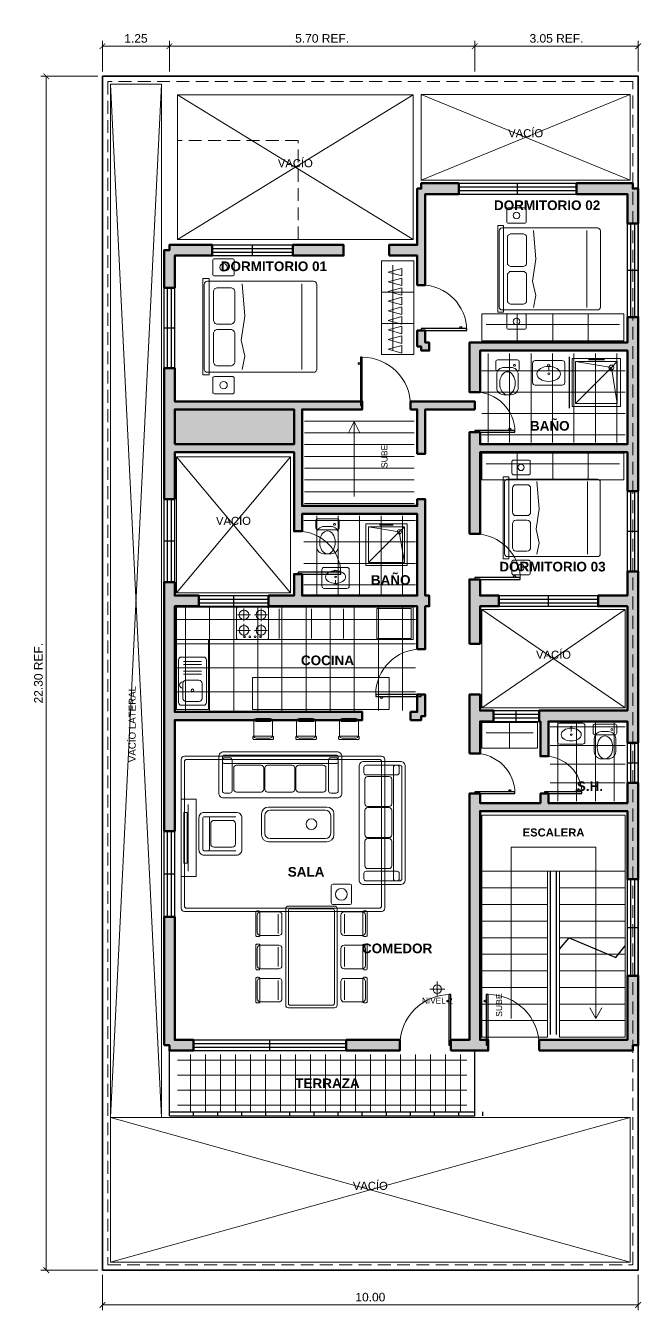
# Model space of a CAD drawing. Header units: metres. Extents: x -1.4 to 26.1, y -0.8 to 23.2.
# Drawn here: x 14.57 to 26.06, y -0.75 to 23.24 of the extents above; entities that cross this region are included whole.
import ezdxf
from ezdxf.enums import TextEntityAlignment as Align

# ---------------------------------------------------------------- set-up
doc = ezdxf.new("R2010")
doc.units = ezdxf.units.M
doc.linetypes.add('ARQ_OCULTO', pattern=[0.36, 0.24, -0.12])
for name, color, linetype, lineweight in [('A_COTA', 7, 'Continuous', 13), ('A_ESCALERA', 7, 'Continuous', 18), ('A_LIMITE', 7, 'Continuous', 35), ('A_MUEBLE', 7, 'Continuous', 18), ('A_MURO_CORTE', 7, 'Continuous', 50), ('A_MURO_RELLENO', 7, 'Continuous', 9), ('A_PUERTA', 7, 'Continuous', 25), ('A_SANITARIO', 7, 'Continuous', 18), ('A_TEXTO', 7, 'Continuous', 13), ('A_VENTANA', 7, 'Continuous', 25)]:
    doc.layers.add(name, color=color, linetype=linetype, lineweight=lineweight)
for name, color, linetype, lineweight, true_color in [('A_MUEBLE_DETALLE', 8, 'Continuous', 9, 0x555555), ('A_PISO_TRAMA', 9, 'Continuous', 9, 0xb4b4b4), ('A_PROYECCION', 8, 'ARQ_OCULTO', 13, 0x737373), ('A_VACIO', 9, 'Continuous', 9, 0x9b9b9b)]:
    doc.layers.add(name, color=color, linetype=linetype, lineweight=lineweight, true_color=true_color)
doc.styles.add('ARQ', font='arial.ttf')
doc.styles.add('ARQ_BOLD', font='arialbd.ttf')
doc.styles.add('OpenSansCondensed-Light', font='OpenSansCondensed-Light.ttf')
doc.dimstyles.new('EZDXF', dxfattribs={"dimtxt": 0.25, "dimasz": 0.175, "dimexe": 0.375, "dimexo": 0.125, "dimgap": 0.1, "dimtad": 1, "dimlfac": 100, "dimzin": 12, "dimdsep": 46, "dimtxsty": 'OpenSansCondensed-Light', "dimblk": 'ARCHTICK', "dimcen": 2.5, "dimazin": 3, "dimtfac": 0.5, "dimtmove": 2, "dimatfit": 3})
pattern_1 = [(0, (0, 0), (0, 0.4), []), (90, (0, 0), (0.4, 0), [])]

# ---------------------------------------------------------------- blocks, each defined once
blk = doc.blocks.new('M_SOFA_3_PLAZAS')
at = {"layer": 'A_MUEBLE'}
for points in [[(-1.06, -0.43), (1.06, -0.43, 0.414214), (1.15, -0.34), (1.15, 0.34, 0.414214), (1.06, 0.43), (-1.06, 0.43, 0.414214), (-1.15, 0.34), (-1.15, -0.34, 0.414214)], [(-1.04, -0.34), (-0.94, -0.34, 0.414214), (-0.9, -0.3), (-0.9, 0.28, 0.414214), (-0.94, 0.32), (-1.04, 0.32, 0.414214), (-1.08, 0.28), (-1.08, -0.3, 0.414214)], [(0.94, -0.34), (1.04, -0.34, 0.414214), (1.08, -0.3), (1.08, 0.28, 0.414214), (1.04, 0.32), (0.94, 0.32, 0.414214), (0.9, 0.28), (0.9, -0.3, 0.414214)]]:
    blk.add_lwpolyline(points, format="xyb", close=True, dxfattribs=at)
at = {"layer": 'A_MUEBLE_DETALLE'}
for points in [[(-1.04, 0.21), (1.04, 0.21, 0.414214), (1.08, 0.25), (1.08, 0.33, 0.414214), (1.04, 0.37), (-1.04, 0.37, 0.414214), (-1.08, 0.33), (-1.08, 0.25, 0.414214)], [(-0.82, -0.32), (-0.36, -0.32, 0.414214), (-0.31, -0.27), (-0.31, 0.13, 0.414214), (-0.36, 0.18), (-0.82, 0.18, 0.414214), (-0.87, 0.13), (-0.87, -0.27, 0.414214)], [(-0.24, -0.32), (0.22, -0.32, 0.414214), (0.27, -0.27), (0.27, 0.13, 0.414214), (0.22, 0.18), (-0.24, 0.18, 0.414214), (-0.29, 0.13), (-0.29, -0.27, 0.414214)], [(0.34, -0.32), (0.8, -0.32, 0.414214), (0.85, -0.27), (0.85, 0.13, 0.414214), (0.8, 0.18), (0.34, 0.18, 0.414214), (0.29, 0.13), (0.29, -0.27, 0.414214)]]:
    blk.add_lwpolyline(points, format="xyb", close=True, dxfattribs=at)
blk = doc.blocks.new('M_BUTACA')
at = {"layer": 'A_MUEBLE'}
for p, q in [((-0.32, -0.29), (-0.32, 0.22)), ((0.32, -0.29), (0.32, 0.22))]:
    blk.add_line(p, q, dxfattribs=at)
blk.add_lwpolyline([(-0.3, -0.4), (0.3, -0.4, 0.414214), (0.4, -0.3), (0.4, 0.3, 0.414214), (0.3, 0.4), (-0.3, 0.4, 0.414214), (-0.4, 0.3), (-0.4, -0.3, 0.414214)], format="xyb", close=True, dxfattribs=at)
at = {"layer": 'A_MUEBLE_DETALLE'}
for points in [[(-0.28, 0.2), (0.28, 0.2, 0.414214), (0.32, 0.24), (0.32, 0.29, 0.414214), (0.28, 0.33), (-0.28, 0.33, 0.414214), (-0.32, 0.29), (-0.32, 0.24, 0.414214)], [(-0.19, -0.28), (0.19, -0.28, 0.414214), (0.25, -0.22), (0.25, 0.12, 0.414214), (0.19, 0.18), (-0.19, 0.18, 0.414214), (-0.25, 0.12), (-0.25, -0.22, 0.414214)]]:
    blk.add_lwpolyline(points, format="xyb", close=True, dxfattribs=at)
blk = doc.blocks.new('M_SILLA')
at = {"layer": 'A_MUEBLE'}
blk.add_lwpolyline([(-0.16, -0.23), (0.16, -0.23, 0.414214), (0.22, -0.17), (0.22, 0.17, 0.414214), (0.16, 0.23), (-0.16, 0.23, 0.414214), (-0.22, 0.17), (-0.22, -0.17, 0.414214)], format="xyb", close=True, dxfattribs=at)
at = {"layer": 'A_MUEBLE_DETALLE'}
blk.add_line((-0.18, -0.16), (0.18, -0.16), dxfattribs=at)
blk.add_lwpolyline([(-0.215, 0.18), (0.215, 0.18, 0.414214), (0.24, 0.205), (0.24, 0.235, 0.414214), (0.215, 0.26), (-0.215, 0.26, 0.414214), (-0.24, 0.235), (-0.24, 0.205, 0.414214)], format="xyb", close=True, dxfattribs=at)
blk = doc.blocks.new('M_COMEDOR_6')
at = {"layer": 'A_MUEBLE'}
blk.add_lwpolyline([(-0.43, -0.95), (0.43, -0.95, 0.414214), (0.48, -0.9), (0.48, 0.9, 0.414214), (0.43, 0.95), (-0.43, 0.95, 0.414214), (-0.48, 0.9), (-0.48, -0.9, 0.414214)], format="xyb", close=True, dxfattribs=at)
at = {"layer": 'A_MUEBLE_DETALLE'}
blk.add_lwpolyline([(-0.4, -0.9), (0.4, -0.9, 0.414214), (0.43, -0.87), (0.43, 0.87, 0.414214), (0.4, 0.9), (-0.4, 0.9, 0.414214), (-0.43, 0.87), (-0.43, -0.87, 0.414214)], format="xyb", close=True, dxfattribs=at)
at = {"layer": 'A_MUEBLE'}
for p, rotation in [((-0.78, 0.62), 90), ((0.78, 0.62), 270), ((-0.78, 0), 90), ((0.78, 0), 270), ((-0.78, -0.62), 90), ((0.78, -0.62), 270)]:
    blk.add_blockref('M_SILLA', p, dxfattribs=dict(at, rotation=rotation))
blk = doc.blocks.new('M_COCINA_4_HORNILLAS')
at = {"layer": 'A_MUEBLE'}
blk.add_lwpolyline([(-0.27, -0.3), (0.27, -0.3, 0.414214), (0.3, -0.27), (0.3, 0.27, 0.414214), (0.27, 0.3), (-0.27, 0.3, 0.414214), (-0.3, 0.27), (-0.3, -0.27, 0.414214)], format="xyb", close=True, dxfattribs=at)
at = {"layer": 'A_MUEBLE_DETALLE'}
for p, q in [((-0.16, 0.04), (-0.16, 0.28)), ((0.16, 0.04), (0.16, 0.28)), ((-0.28, 0.16), (-0.04, 0.16)), ((0.04, 0.16), (0.28, 0.16)), ((-0.28, -0.13), (-0.04, -0.13)), ((-0.16, -0.25), (-0.16, -0.01)), ((0.04, -0.13), (0.28, -0.13)), ((0.16, -0.25), (0.16, -0.01))]:
    blk.add_line(p, q, dxfattribs=at)
for centre, radius in [((-0.16, 0.16), 0.09), ((0.16, 0.16), 0.09), ((-0.16, -0.13), 0.09), ((-0.15, -0.25), 0.016), ((-0.05, -0.25), 0.016), ((0.05, -0.25), 0.016), ((0.16, -0.13), 0.09), ((0.15, -0.25), 0.016)]:
    blk.add_circle(centre, radius, dxfattribs=at)
blk = doc.blocks.new('M_FREGADERO')
at = {"layer": 'A_MUEBLE'}
blk.add_lwpolyline([(-0.4, -0.26), (0.4, -0.26, 0.414214), (0.45, -0.21), (0.45, 0.21, 0.414214), (0.4, 0.26), (-0.4, 0.26, 0.414214), (-0.45, 0.21), (-0.45, -0.21, 0.414214)], format="xyb", close=True, dxfattribs=at)
at = {"layer": 'A_MUEBLE_DETALLE'}
for p, q in [((0.13, -0.17), (0.13, 0.17)), ((0.19, -0.17), (0.19, 0.17)), ((0.25, -0.17), (0.25, 0.17)), ((0.31, -0.17), (0.31, 0.17)), ((0.37, -0.17), (0.37, 0.17))]:
    blk.add_line(p, q, dxfattribs=at)
blk.add_lwpolyline([(-0.32, -0.18), (-0.04, -0.18, 0.414214), (0.02, -0.12), (0.02, 0.12, 0.414214), (-0.04, 0.18), (-0.32, 0.18, 0.414214), (-0.38, 0.12), (-0.38, -0.12, 0.414214)], format="xyb", close=True, dxfattribs=at)
blk.add_circle((-0.17, 0), 0.025, dxfattribs=at)
at = {"layer": 'A_SANITARIO'}
blk.add_arc((-0.07, 0.18), 0.06, 0, 180, dxfattribs=at)
blk = doc.blocks.new('M_CAMA_DOBLE_170x210')
at = {"layer": 'A_MUEBLE'}
blk.add_lwpolyline([(-0.9, 0.96), (0.9, 0.96), (0.9, 1.08), (-0.9, 1.08)], close=True, dxfattribs=at)
for points in [[(-0.79, -1.05), (0.79, -1.05, 0.414214), (0.85, -0.99), (0.85, 0.99, 0.414214), (0.79, 1.05), (-0.79, 1.05, 0.414214), (-0.85, 0.99), (-0.85, -0.99, 0.414214)], [(-1.22, 0.49), (-0.96, 0.49, 0.414214), (-0.93, 0.52), (-0.93, 0.86, 0.414214), (-0.96, 0.89), (-1.22, 0.89, 0.414214), (-1.25, 0.86), (-1.25, 0.52, 0.414214)], [(0.98, 0.49), (1.24, 0.49, 0.414214), (1.27, 0.52), (1.27, 0.86, 0.414214), (1.24, 0.89), (0.98, 0.89, 0.414214), (0.95, 0.86), (0.95, 0.52, 0.414214)]]:
    blk.add_lwpolyline(points, format="xyb", close=True, dxfattribs=at)
at = {"layer": 'A_MUEBLE_DETALLE'}
blk.add_line((-0.8, -0.77), (0.8, -0.77), dxfattribs=at)
for points in [[(-0.65, 0.48), (-0.13, 0.48, 0.414214), (-0.05, 0.56), (-0.05, 0.8, 0.414214), (-0.13, 0.88), (-0.65, 0.88, 0.414214), (-0.73, 0.8), (-0.73, 0.56, 0.414214)], [(0.13, 0.48), (0.65, 0.48, 0.414214), (0.73, 0.56), (0.73, 0.8, 0.414214), (0.65, 0.88), (0.13, 0.88, 0.414214), (0.05, 0.8), (0.05, 0.56, 0.414214)]]:
    blk.add_lwpolyline(points, format="xyb", close=True, dxfattribs=at)
blk.add_lwpolyline([(-0.8, 0.34), (-0.55, 0.29), (-0.25, 0.36), (0.2, 0.29), (0.8, 0.34)], dxfattribs=at)
for centre in [(-1.09, 0.69), (1.11, 0.69)]:
    blk.add_circle(centre, 0.07, dxfattribs=at)
blk = doc.blocks.new('M_DUCHA_90')
at = {"layer": 'A_MUEBLE_DETALLE'}
for p in [(-0.39, 0.39), (-0.39, -0.39), (0.39, 0.39), (0.39, -0.39)]:
    blk.add_line(p, (0.28, 0.28), dxfattribs=at)
blk.add_lwpolyline([(-0.39, -0.39), (0.39, -0.39), (0.39, 0.39), (-0.39, 0.39)], close=True, dxfattribs=at)
blk.add_circle((0.28, 0.28), 0.045, dxfattribs=at)
at = {"layer": 'A_SANITARIO'}
blk.add_lwpolyline([(-0.45, -0.45), (0.45, -0.45), (0.45, 0.45), (-0.45, 0.45)], close=True, dxfattribs=at)
at = {"layer": 'A_VENTANA'}
blk.add_line((-0.15, 0.43), (0.15, 0.43), dxfattribs=at)
blk = doc.blocks.new('M_INODORO')
at = {"layer": 'A_MUEBLE_DETALLE'}
blk.add_circle((0.13, 0.3), 0.018, dxfattribs=at)
at = {"layer": 'A_SANITARIO'}
for points in [[(-0.185, 0.2), (0.185, 0.2, 0.414214), (0.22, 0.235), (0.22, 0.365, 0.414214), (0.185, 0.4), (-0.185, 0.4, 0.414214), (-0.22, 0.365), (-0.22, 0.235, 0.414214)], [(-0.067, -0.25), (0.067, -0.25, 0.414214), (0.2, -0.117), (0.2, 0.127, 0.414214), (0.067, 0.26), (-0.067, 0.26, 0.414214), (-0.2, 0.127), (-0.2, -0.117, 0.414214)]]:
    blk.add_lwpolyline(points, format="xyb", close=True, dxfattribs=at)
blk.add_ellipse((0, -0.035), major_axis=(0, 0.215), ratio=0.674419, dxfattribs=at)
blk = doc.blocks.new('M_LAVATORIO')
at = {"layer": 'A_MUEBLE_DETALLE'}
blk.add_circle((0, -0.02), 0.018, dxfattribs=at)
at = {"layer": 'A_SANITARIO'}
blk.add_line((0, 0.13), (0, 0.05), dxfattribs=at)
blk.add_lwpolyline([(-0.25, -0.23), (0.25, -0.23, 0.414214), (0.3, -0.18), (0.3, 0.18, 0.414214), (0.25, 0.23), (-0.25, 0.23, 0.414214), (-0.3, 0.18), (-0.3, -0.18, 0.414214)], format="xyb", close=True, dxfattribs=at)
blk.add_circle((0, 0.14), 0.022, dxfattribs=at)
blk.add_ellipse((0, -0.02), major_axis=(0.22, 0), ratio=0.636364, dxfattribs=at)
blk = doc.blocks.new('_ARCHTICK')
at = {"color": 0, "linetype": 'BYBLOCK', "const_width": 0.15}
blk.add_lwpolyline([(-0.5, -0.5), (0.5, 0.5)], dxfattribs=at)

msp = doc.modelspace()

# ---------------------------------------------------------------- hatches: boundary and pattern name
at = {"layer": 'A_MURO_RELLENO'}
h = msp.add_hatch(color=256, dxfattribs=at)
h.dxf.hatch_style = 1
h.paths.add_polyline_path([(17.15, 4.2), (17.25, 4.2), (17.25, 4.1), (17.7, 4.1), (17.7, 4.3), (17.35, 4.3), (17.35, 6.6), (17.15, 6.6)])
h.paths.add_polyline_path([(17.15, 8.2), (17.35, 8.2), (17.35, 10.275), (20.85, 10.275), (20.85, 10.425), (17.35, 10.425), (17.35, 12.4), (17.8, 12.4), (17.8, 12.6), (17.35, 12.6), (17.35, 12.85), (17.15, 12.85)])
h.paths.add_polyline_path([(17.15, 14.4), (17.35, 14.4), (17.35, 15.275), (19.575, 15.275), (19.575, 13.8), (19.725, 13.8), (19.725, 14.125), (21.875, 14.125), (21.875, 12.6), (19.725, 12.6), (19.725, 13), (19.575, 13), (19.575, 12.6), (19.1, 12.6), (19.1, 12.4), (21.875, 12.4), (21.875, 11.6), (22.025, 11.6), (22.025, 12.4), (22.1, 12.4), (22.1, 12.6), (22.025, 12.6), (22.025, 14.4), (21.875, 14.4), (21.875, 14.275), (19.725, 14.275), (19.725, 16.075), (20.85, 16.075), (20.85, 16.225), (17.35, 16.225), (17.35, 16.85), (17.15, 16.85)])
h.paths.add_polyline_path([(17.15, 18.35), (17.35, 18.35), (17.35, 18.95), (18.05, 18.95), (18.05, 19.15), (17.25, 19.15), (17.25, 19.05), (17.15, 19.05)])
h.paths.add_polyline_path([(17.35, 15.425), (17.35, 16.075), (19.575, 16.075), (19.575, 15.425)], flags=0)
h.paths.add_polyline_path([(19.55, 18.95), (20.5, 18.95), (20.5, 19.15), (19.55, 19.15)])
h.paths.add_polyline_path([(20.55, 4.1), (21.55, 4.1), (21.55, 4.3), (20.55, 4.3)])
h.paths.add_polyline_path([(21.35, 18.95), (21.875, 18.95), (21.875, 18.4), (22.025, 18.4), (22.025, 20.1), (22.65, 20.1), (22.65, 20.3), (21.95, 20.3), (21.95, 20.2), (21.875, 20.2), (21.875, 19.15), (21.35, 19.15)])
h.paths.add_polyline_path([(21.75, 10.275), (21.95, 10.275), (21.95, 10.35), (22.025, 10.35), (22.025, 10.75), (21.875, 10.75), (21.875, 10.425), (21.75, 10.425)])
h.paths.add_polyline_path([(21.75, 16.075), (21.875, 16.075), (21.875, 15.25), (22.025, 15.25), (22.025, 16.075), (22.95, 16.075), (22.95, 16.225), (21.75, 16.225)])
h.paths.add_polyline_path([(21.875, 17.25), (21.95, 17.25), (21.95, 17.175), (22.1, 17.175), (22.1, 17.325), (22.025, 17.325), (22.025, 17.55), (21.875, 17.55)])
h.paths.add_polyline_path([(22.5, 4.1), (23.2, 4.1), (23.2, 4.3), (23.05, 4.3), (23.05, 8.575), (25.8, 8.575), (25.8, 7.3), (26, 7.3), (26, 9.1), (25.8, 9.1), (25.8, 8.725), (24.325, 8.725), (24.325, 8.9), (24.175, 8.9), (24.175, 8.725), (23.05, 8.725), (23.05, 8.9), (22.85, 8.9), (22.85, 4.3), (22.5, 4.3)])
h.paths.add_polyline_path([(22.85, 9.65), (23.05, 9.65), (23.05, 10.25), (23.3, 10.25), (23.3, 10.45), (23.05, 10.45), (23.05, 10.75), (22.85, 10.75)])
h.paths.add_polyline_path([(22.85, 11.7), (23.05, 11.7), (23.05, 12.4), (23.4, 12.4), (23.4, 12.6), (23.05, 12.6), (23.05, 12.9), (22.85, 12.9)])
h.paths.add_polyline_path([(22.85, 13.75), (23.05, 13.75), (23.05, 15.275), (25.8, 15.275), (25.8, 14.55), (26, 14.55), (26, 17.8), (25.8, 17.8), (25.8, 17.325), (22.85, 17.325), (22.85, 16.4), (23.05, 16.4), (23.05, 17.175), (25.8, 17.175), (25.8, 15.425), (23.05, 15.425), (23.05, 15.65), (22.85, 15.65)])
h.paths.add_polyline_path([(24.15, 4.1), (25.9, 4.1), (25.9, 4.2), (26, 4.2), (26, 5.5), (25.8, 5.5), (25.8, 4.3), (24.15, 4.3)])
h.paths.add_polyline_path([(24.15, 10.25), (24.175, 10.25), (24.175, 9.6), (24.325, 9.6), (24.325, 10.25), (25.8, 10.25), (25.8, 9.85), (26, 9.85), (26, 13.05), (25.8, 13.05), (25.8, 12.6), (25.25, 12.6), (25.25, 12.4), (25.8, 12.4), (25.8, 10.45), (24.15, 10.45)])
h.paths.add_polyline_path([(24.85, 20.1), (25.8, 20.1), (25.8, 19.55), (26, 19.55), (26, 20.2), (25.9, 20.2), (25.9, 20.3), (24.85, 20.3)])
at = {"layer": 'A_PISO_TRAMA'}
h = msp.add_hatch(dxfattribs=at)
h.set_pattern_fill('ARQ_BALDOSA')
h.set_pattern_definition(pattern_1)
h.paths.add_polyline_path([(23.08, 15.46), (25.76, 15.46), (25.76, 17.12), (23.08, 17.12)])
h = msp.add_hatch(dxfattribs=at)
h.set_pattern_fill('ARQ_BALDOSA')
h.set_pattern_definition(pattern_1)
h.paths.add_polyline_path([(19.76, 12.61), (21.84, 12.61), (21.84, 14.09), (19.76, 14.09)])
h = msp.add_hatch(dxfattribs=at)
h.set_pattern_fill('ARQ_BALDOSA')
h.set_pattern_definition([(0, (0, 0), (0, 0.45), []), (90, (0, 0), (0.45, 0), [])])
h.paths.add_polyline_path([(17.36, 10.45), (21.84, 10.45), (21.84, 12.4), (17.36, 12.4)])
h = msp.add_hatch(dxfattribs=at)
h.set_pattern_fill('ARQ_BALDOSA')
h.set_pattern_definition([(0, (0, 0), (0, 0.35), []), (90, (0, 0), (0.35, 0), [])])
h.paths.add_polyline_path([(24.36, 8.76), (25.76, 8.76), (25.76, 10.23), (24.36, 10.23)])
h = msp.add_hatch(dxfattribs=at)
h.set_pattern_fill('ARQ_BALDOSA')
h.set_pattern_definition([(0, (0, 0), (0, 0.28), []), (90, (0, 0), (0.28, 0), [])])
h.paths.add_polyline_path([(17.4, 2.95), (22.8, 2.95), (22.8, 4.03), (17.4, 4.03)])

# ---------------------------------------------------------------- linework, layer by layer
at = {"layer": 'A_COTA'}
for p, q in [((20.7, 14.45), (20.7, 15.85)), ((23.63, 4.7), (23.63, 7.9)), ((23.63, 7.9), (25.21, 7.9)), ((25.21, 7.9), (25.21, 4.7)), ((22.25, 5.11), (22.25, 5.39)), ((22.11, 5.25), (22.39, 5.25))]:
    msp.add_line(p, q, dxfattribs=at)
for points in [[(20.6, 15.65), (20.7, 15.85), (20.8, 15.65)], [(25.1, 4.9), (25.21, 4.7), (25.32, 4.9)]]:
    msp.add_lwpolyline(points, dxfattribs=at)
msp.add_circle((22.25, 5.25), 0.08, dxfattribs=at)
at = {"layer": 'A_ESCALERA'}
for p, q in [((19.77, 15.86), (21.82, 15.86)), ((19.77, 15.64), (21.82, 15.64)), ((19.77, 15.42), (21.82, 15.42)), ((19.77, 15.2), (21.82, 15.2)), ((19.77, 14.98), (21.82, 14.98)), ((19.77, 14.76), (21.82, 14.76)), ((19.77, 14.54), (21.82, 14.54)), ((19.77, 14.32), (21.82, 14.32)), ((23.08, 7.14), (24.31, 7.14)), ((24.53, 7.14), (25.76, 7.14)), ((23.08, 6.83), (24.31, 6.83)), ((24.53, 6.83), (25.76, 6.83)), ((23.08, 6.52), (24.31, 6.52)), ((24.53, 6.52), (25.76, 6.52)), ((23.08, 6.21), (24.31, 6.21)), ((24.53, 6.21), (25.76, 6.21)), ((23.08, 5.9), (24.31, 5.9)), ((24.53, 5.9), (25.76, 5.9)), ((23.08, 5.59), (24.31, 5.59)), ((24.53, 5.59), (25.76, 5.59)), ((23.08, 5.28), (24.31, 5.28)), ((24.53, 5.28), (25.76, 5.28)), ((23.08, 4.97), (24.31, 4.97)), ((24.53, 4.97), (25.76, 4.97)), ((23.08, 4.66), (24.31, 4.66)), ((24.53, 4.66), (25.76, 4.66))]:
    msp.add_line(p, q, dxfattribs=at)
for points in [[(23.08, 7.45), (25.76, 7.45), (25.76, 8.5), (23.08, 8.5)], [(23.08, 4.35), (24.31, 4.35), (24.31, 7.45), (23.08, 7.45)], [(24.53, 4.35), (25.76, 4.35), (25.76, 7.45), (24.53, 7.45)]]:
    msp.add_lwpolyline(points, close=True, dxfattribs=at)
at = {"layer": 'A_LIMITE'}
msp.add_lwpolyline([(16, 0), (26, 0), (26, 22.3), (16, 22.3)], close=True, dxfattribs=at)
at = {"layer": 'A_MUEBLE'}
for points in [[(21.21, 17.1), (21.81, 17.1), (21.81, 18.85), (21.21, 18.85)], [(23.08, 17.36), (25.73, 17.36), (25.73, 17.86), (23.08, 17.86)], [(23.08, 14.76), (25.73, 14.76), (25.73, 15.26), (23.08, 15.26)], [(17.38, 11.78), (21.8, 11.78), (21.8, 12.38), (17.38, 12.38)], [(21.12, 11.8), (21.76, 11.8), (21.76, 12.36), (21.12, 12.36)], [(17.38, 10.47), (17.98, 10.47), (17.98, 11.78), (17.38, 11.78)], [(18.8, 10.47), (21.35, 10.47), (21.35, 11.07), (18.8, 11.07)], [(23.08, 9.75), (24.12, 9.75), (24.12, 10.23), (23.08, 10.23)], [(17.47, 7.35), (17.75, 7.35), (17.75, 8.8), (17.47, 8.8)]]:
    msp.add_lwpolyline(points, close=True, dxfattribs=at)
for points in [[(19.1, 8), (20.19, 8, 0.41421356), (20.32, 8.13), (20.32, 8.52, 0.41421356), (20.19, 8.65), (19.1, 8.65, 0.41421356), (18.97, 8.52), (18.97, 8.13, 0.41421356)], [(20.3, 6.83), (20.62, 6.83, 0.41421356), (20.65, 6.86), (20.65, 7.18, 0.41421356), (20.62, 7.21), (20.3, 7.21, 0.41421356), (20.27, 7.18), (20.27, 6.86, 0.41421356)]]:
    msp.add_lwpolyline(points, format="xyb", close=True, dxfattribs=at)
at = {"layer": 'A_MUEBLE_DETALLE'}
for p, q in [((21.42, 17.18), (21.42, 18.77)), ((21.21, 18.26667), (21.81, 18.26667)), ((23.7425, 17.36), (23.7425, 17.86)), ((24.405, 17.36), (24.405, 17.86)), ((25.0675, 17.36), (25.0675, 17.86)), ((21.21, 17.68333), (21.81, 17.68333)), ((23.16, 17.66), (25.65, 17.66)), ((23.7425, 14.76), (23.7425, 15.26)), ((24.405, 14.76), (24.405, 15.26)), ((25.0675, 14.76), (25.0675, 15.26)), ((23.16, 15.06), (25.65, 15.06)), ((19.3, 11.8), (19.3, 12.35)), ((19.9, 11.8), (19.9, 12.35)), ((20.5, 11.8), (20.5, 12.35)), ((23.6, 9.75), (23.6, 10.23)), ((23.16, 10.038), (24.04, 10.038)), ((17.6, 7.45), (17.6, 8.7))]:
    msp.add_line(p, q, dxfattribs=at)
for points in [[(21.33, 18.64), (21.588, 18.71), (21.588, 18.57), (21.33, 18.64)], [(21.33, 18.46), (21.588, 18.53), (21.588, 18.39), (21.33, 18.46)], [(21.33, 18.28), (21.588, 18.35), (21.588, 18.21), (21.33, 18.28)], [(21.33, 18.1), (21.588, 18.17), (21.588, 18.03), (21.33, 18.1)], [(21.33, 17.92), (21.588, 17.99), (21.588, 17.85), (21.33, 17.92)], [(21.33, 17.74), (21.588, 17.81), (21.588, 17.67), (21.33, 17.74)], [(21.33, 17.56), (21.588, 17.63), (21.588, 17.49), (21.33, 17.56)], [(21.33, 17.38), (21.588, 17.45), (21.588, 17.31), (21.33, 17.38)], [(21.33, 17.2), (21.588, 17.27), (21.588, 17.13), (21.33, 17.2)]]:
    msp.add_lwpolyline(points, dxfattribs=at)
for points in [[(17.53, 6.7), (21.21, 6.7, 0.41421356), (21.27, 6.76), (21.27, 9.54, 0.41421356), (21.21, 9.6), (17.53, 9.6, 0.41421356), (17.47, 9.54), (17.47, 6.76, 0.41421356)], [(17.57, 6.76), (21.17, 6.76, 0.41421356), (21.21, 6.8), (21.21, 9.5, 0.41421356), (21.17, 9.54), (17.57, 9.54, 0.41421356), (17.53, 9.5), (17.53, 6.8, 0.41421356)], [(19.13, 8.06), (20.16, 8.06, 0.41421356), (20.26, 8.16), (20.26, 8.49, 0.41421356), (20.16, 8.59), (19.13, 8.59, 0.41421356), (19.03, 8.49), (19.03, 8.16, 0.41421356)]]:
    msp.add_lwpolyline(points, format="xyb", close=True, dxfattribs=at)
msp.add_lwpolyline([(17.52, 7.6), (17.58, 7.6), (17.58, 8.55), (17.52, 8.55)], close=True, dxfattribs=at)
for centre, radius in [((19.9, 8.33), 0.1), ((20.46, 7.02), 0.11)]:
    msp.add_circle(centre, radius, dxfattribs=at)
for centre, radius, start, end in [((21.95, 17.55), 0.85, 0, 90), ((20.85, 16.15), 0.9, 0, 90), ((22.95, 15.65), 0.75, 0, 90), ((19.65, 13), 0.8, 0, 90), ((22.95, 12.9), 0.85, 0, 90), ((21.95, 10.75), 0.85, 90, 180), ((22.95, 8.9), 0.75, 0, 90), ((24.25, 8.9), 0.7, 0, 90), ((22.5, 4.2), 0.95, 90, 180), ((23.2, 4.2), 0.95, 0, 90)]:
    msp.add_arc(centre, radius, start, end, dxfattribs=at)
at = {"layer": 'A_MURO_CORTE'}
for points in [[(21.35, 18.95), (21.875, 18.95), (21.875, 18.4), (22.025, 18.4), (22.025, 20.1), (22.65, 20.1), (22.65, 20.3), (21.95, 20.3), (21.95, 20.2), (21.875, 20.2), (21.875, 19.15), (21.35, 19.15)], [(24.85, 20.1), (25.8, 20.1), (25.8, 19.55), (26, 19.55), (26, 20.2), (25.9, 20.2), (25.9, 20.3), (24.85, 20.3)], [(17.15, 18.35), (17.35, 18.35), (17.35, 18.95), (18.05, 18.95), (18.05, 19.15), (17.25, 19.15), (17.25, 19.05), (17.15, 19.05)], [(19.55, 18.95), (20.5, 18.95), (20.5, 19.15), (19.55, 19.15)], [(22.85, 13.75), (23.05, 13.75), (23.05, 15.275), (25.8, 15.275), (25.8, 14.55), (26, 14.55), (26, 17.8), (25.8, 17.8), (25.8, 17.325), (22.85, 17.325), (22.85, 16.4), (23.05, 16.4), (23.05, 17.175), (25.8, 17.175), (25.8, 15.425), (23.05, 15.425), (23.05, 15.65), (22.85, 15.65)], [(21.875, 17.25), (21.95, 17.25), (21.95, 17.175), (22.1, 17.175), (22.1, 17.325), (22.025, 17.325), (22.025, 17.55), (21.875, 17.55)], [(17.15, 14.4), (17.35, 14.4), (17.35, 15.275), (19.575, 15.275), (19.575, 13.8), (19.725, 13.8), (19.725, 14.125), (21.875, 14.125), (21.875, 12.6), (19.725, 12.6), (19.725, 13), (19.575, 13), (19.575, 12.6), (19.1, 12.6), (19.1, 12.4), (21.875, 12.4), (21.875, 11.6), (22.025, 11.6), (22.025, 12.4), (22.1, 12.4), (22.1, 12.6), (22.025, 12.6), (22.025, 14.4), (21.875, 14.4), (21.875, 14.275), (19.725, 14.275), (19.725, 16.075), (20.85, 16.075), (20.85, 16.225), (17.35, 16.225), (17.35, 16.85), (17.15, 16.85)], [(21.75, 16.075), (21.875, 16.075), (21.875, 15.25), (22.025, 15.25), (22.025, 16.075), (22.95, 16.075), (22.95, 16.225), (21.75, 16.225)], [(17.35, 15.425), (17.35, 16.075), (19.575, 16.075), (19.575, 15.425)], [(24.15, 10.25), (24.175, 10.25), (24.175, 9.6), (24.325, 9.6), (24.325, 10.25), (25.8, 10.25), (25.8, 9.85), (26, 9.85), (26, 13.05), (25.8, 13.05), (25.8, 12.6), (25.25, 12.6), (25.25, 12.4), (25.8, 12.4), (25.8, 10.45), (24.15, 10.45)], [(17.15, 8.2), (17.35, 8.2), (17.35, 10.275), (20.85, 10.275), (20.85, 10.425), (17.35, 10.425), (17.35, 12.4), (17.8, 12.4), (17.8, 12.6), (17.35, 12.6), (17.35, 12.85), (17.15, 12.85)], [(22.85, 11.7), (23.05, 11.7), (23.05, 12.4), (23.4, 12.4), (23.4, 12.6), (23.05, 12.6), (23.05, 12.9), (22.85, 12.9)], [(21.75, 10.275), (21.95, 10.275), (21.95, 10.35), (22.025, 10.35), (22.025, 10.75), (21.875, 10.75), (21.875, 10.425), (21.75, 10.425)], [(22.85, 9.65), (23.05, 9.65), (23.05, 10.25), (23.3, 10.25), (23.3, 10.45), (23.05, 10.45), (23.05, 10.75), (22.85, 10.75)], [(22.5, 4.1), (23.2, 4.1), (23.2, 4.3), (23.05, 4.3), (23.05, 8.575), (25.8, 8.575), (25.8, 7.3), (26, 7.3), (26, 9.1), (25.8, 9.1), (25.8, 8.725), (24.325, 8.725), (24.325, 8.9), (24.175, 8.9), (24.175, 8.725), (23.05, 8.725), (23.05, 8.9), (22.85, 8.9), (22.85, 4.3), (22.5, 4.3)], [(17.15, 4.2), (17.25, 4.2), (17.25, 4.1), (17.7, 4.1), (17.7, 4.3), (17.35, 4.3), (17.35, 6.6), (17.15, 6.6)], [(24.15, 4.1), (25.9, 4.1), (25.9, 4.2), (26, 4.2), (26, 5.5), (25.8, 5.5), (25.8, 4.3), (24.15, 4.3)], [(20.55, 4.1), (21.55, 4.1), (21.55, 4.3), (20.55, 4.3)]]:
    msp.add_lwpolyline(points, close=True, dxfattribs=at)
at = {"layer": 'A_PROYECCION'}
for points in [[(16.1, 0.1), (25.9, 0.1), (25.9, 22.2), (16.1, 22.2)], [(17.4, 19.25), (19.65, 19.25), (19.65, 21.1), (17.4, 21.1)]]:
    msp.add_lwpolyline(points, close=True, dxfattribs=at)
at = {"layer": 'A_PUERTA'}
for p, q in [((24.365, 4.4), (24.365, 7.45)), ((24.475, 4.4), (24.475, 7.45)), ((17.25, 2.88), (17.25, 4.12)), ((22.95, 2.88), (22.95, 4.12)), ((17.25, 2.96), (22.95, 2.96)), ((17.25, 2.88), (17.25, 2.96)), ((17.25, 2.88), (22.95, 2.88)), ((17.7, 2.88), (17.7, 2.96)), ((18.15, 2.88), (18.15, 2.96)), ((18.6, 2.88), (18.6, 2.96)), ((19.05, 2.88), (19.05, 2.96)), ((19.5, 2.88), (19.5, 2.96)), ((19.95, 2.88), (19.95, 2.96)), ((20.4, 2.88), (20.4, 2.96)), ((20.85, 2.88), (20.85, 2.96)), ((21.3, 2.88), (21.3, 2.96)), ((21.75, 2.88), (21.75, 2.96)), ((22.2, 2.88), (22.2, 2.96)), ((22.65, 2.88), (22.65, 2.96)), ((23.1, 2.88), (23.1, 2.96))]:
    msp.add_line(p, q, dxfattribs=at)
for points in [[(21.95, 17.55), (22.8, 17.55), (22.8, 17.585), (21.95, 17.585)], [(20.85, 16.15), (20.85, 17.05), (20.815, 17.05), (20.815, 16.15)], [(22.95, 15.65), (23.7, 15.65), (23.7, 15.685), (22.95, 15.685)], [(19.65, 13), (20.45, 13), (20.45, 13.035), (19.65, 13.035)], [(22.95, 12.9), (23.8, 12.9), (23.8, 12.935), (22.95, 12.935)], [(21.95, 10.75), (21.1, 10.75), (21.1, 10.715), (21.95, 10.715)], [(22.95, 8.9), (23.7, 8.9), (23.7, 8.935), (22.95, 8.935)], [(24.25, 8.9), (24.95, 8.9), (24.95, 8.935), (24.25, 8.935)], [(22.5, 4.2), (22.5, 5.15), (22.465, 5.15), (22.465, 4.2)], [(23.2, 4.2), (23.2, 5.15), (23.165, 5.15), (23.165, 4.2)]]:
    msp.add_lwpolyline(points, close=True, dxfattribs=at)
msp.add_lwpolyline([(24.53, 5.993), (24.71, 6.21), (25.58, 5.838), (25.76, 6.055)], dxfattribs=at)
for centre in [(22.6895, 17.606), (20.794, 16.933), (23.6025, 15.706), (20.346, 13.056), (23.6895, 12.956), (21.2105, 10.694), (23.6025, 8.956), (24.859, 8.956), (22.444, 5.0265), (23.144, 5.0265)]:
    msp.add_circle(centre, 0.018, dxfattribs=at)
at = {"layer": 'A_VACIO'}
for p, q in [((16.15, 2.85), (17.1, 22.15)), ((17.1, 2.85), (16.15, 22.15)), ((17.4, 19.25), (21.8, 21.95)), ((21.8, 19.25), (17.4, 21.95)), ((21.95, 20.36), (25.85, 21.96)), ((25.85, 20.36), (21.95, 21.96)), ((17.38, 12.65), (19.51, 15.19)), ((19.51, 12.65), (17.38, 15.19)), ((23.08, 10.5), (25.76, 12.34)), ((25.76, 10.5), (23.08, 12.34)), ((16.15, 0.15), (25.85, 2.85)), ((25.85, 0.15), (16.15, 2.85))]:
    msp.add_line(p, q, dxfattribs=at)
for points in [[(16.15, 2.85), (17.1, 2.85), (17.1, 22.15), (16.15, 22.15)], [(17.4, 19.25), (21.8, 19.25), (21.8, 21.95), (17.4, 21.95)], [(21.95, 20.36), (25.85, 20.36), (25.85, 21.96), (21.95, 21.96)], [(17.38, 12.65), (19.51, 12.65), (19.51, 15.19), (17.38, 15.19)], [(23.08, 10.5), (25.76, 10.5), (25.76, 12.34), (23.08, 12.34)], [(16.15, 0.15), (25.85, 0.15), (25.85, 2.85), (16.15, 2.85)]]:
    msp.add_lwpolyline(points, close=True, dxfattribs=at)
at = {"layer": 'A_VENTANA'}
for p, q in [((22.65, 20.3), (24.85, 20.3)), ((22.65, 20.1), (22.65, 20.3)), ((22.65, 20.235), (24.85, 20.235)), ((22.65, 20.165), (24.85, 20.165)), ((23.75, 20.1), (23.75, 20.3)), ((24.85, 20.1), (24.85, 20.3)), ((22.65, 20.1), (24.85, 20.1)), ((25.8, 17.8), (25.8, 19.55)), ((25.8, 19.55), (26, 19.55)), ((25.865, 17.8), (25.865, 19.55)), ((25.935, 17.8), (25.935, 19.55)), ((26, 17.8), (26, 19.55)), ((18.05, 19.15), (19.55, 19.15)), ((18.05, 18.95), (18.05, 19.15)), ((18.05, 19.085), (19.55, 19.085)), ((18.05, 19.015), (19.55, 19.015)), ((18.8, 18.95), (18.8, 19.15)), ((19.55, 18.95), (19.55, 19.15)), ((18.05, 18.95), (19.55, 18.95)), ((25.8, 18.675), (26, 18.675)), ((17.15, 16.85), (17.15, 18.35)), ((17.15, 18.35), (17.35, 18.35)), ((17.215, 16.85), (17.215, 18.35)), ((17.285, 16.85), (17.285, 18.35)), ((17.35, 16.85), (17.35, 18.35)), ((25.8, 17.8), (26, 17.8)), ((17.15, 17.6), (17.35, 17.6)), ((24.72, 16.1), (24.72, 17.06)), ((17.15, 16.85), (17.35, 16.85)), ((17.15, 12.85), (17.15, 14.4)), ((17.15, 14.4), (17.35, 14.4)), ((17.215, 12.85), (17.215, 14.4)), ((17.285, 12.85), (17.285, 14.4)), ((17.35, 12.85), (17.35, 14.4)), ((25.8, 13.05), (25.8, 14.55)), ((25.8, 14.55), (26, 14.55)), ((25.865, 13.05), (25.865, 14.55)), ((25.935, 13.05), (25.935, 14.55)), ((26, 13.05), (26, 14.55)), ((25.8, 13.8), (26, 13.8)), ((17.15, 13.625), (17.35, 13.625)), ((25.8, 13.05), (26, 13.05)), ((17.15, 12.85), (17.35, 12.85)), ((17.8, 12.6), (19.1, 12.6)), ((17.8, 12.4), (17.8, 12.6)), ((17.8, 12.535), (19.1, 12.535)), ((18.45, 12.4), (18.45, 12.6)), ((19.1, 12.4), (19.1, 12.6)), ((23.4, 12.6), (25.25, 12.6)), ((23.4, 12.4), (23.4, 12.6)), ((23.4, 12.535), (25.25, 12.535)), ((24.325, 12.4), (24.325, 12.6)), ((25.25, 12.4), (25.25, 12.6)), ((17.8, 12.465), (19.1, 12.465)), ((17.8, 12.4), (19.1, 12.4)), ((23.4, 12.465), (25.25, 12.465)), ((23.4, 12.4), (25.25, 12.4)), ((23.3, 10.45), (24.15, 10.45)), ((23.3, 10.25), (23.3, 10.45)), ((23.3, 10.385), (24.15, 10.385)), ((23.725, 10.25), (23.725, 10.45)), ((24.15, 10.25), (24.15, 10.45)), ((23.3, 10.315), (24.15, 10.315)), ((23.3, 10.25), (24.15, 10.25)), ((25.8, 9.1), (25.8, 9.85)), ((25.8, 9.85), (26, 9.85)), ((25.865, 9.1), (25.865, 9.85)), ((25.935, 9.1), (25.935, 9.85)), ((26, 9.1), (26, 9.85)), ((25.8, 9.475), (26, 9.475)), ((25.8, 9.1), (26, 9.1)), ((17.15, 6.6), (17.15, 8.2)), ((17.15, 8.2), (17.35, 8.2)), ((17.215, 6.6), (17.215, 8.2)), ((17.285, 6.6), (17.285, 8.2)), ((17.35, 6.6), (17.35, 8.2)), ((17.15, 7.4), (17.35, 7.4)), ((25.8, 5.5), (25.8, 7.3)), ((25.8, 7.3), (26, 7.3)), ((25.865, 5.5), (25.865, 7.3)), ((25.935, 5.5), (25.935, 7.3)), ((26, 5.5), (26, 7.3)), ((17.15, 6.6), (17.35, 6.6)), ((25.8, 6.4), (26, 6.4)), ((25.8, 5.5), (26, 5.5)), ((17.7, 4.3), (20.55, 4.3)), ((17.7, 4.1), (17.7, 4.3)), ((17.7, 4.235), (20.55, 4.235)), ((17.7, 4.165), (20.55, 4.165)), ((17.7, 4.1), (20.55, 4.1)), ((19.125, 4.1), (19.125, 4.3)), ((20.55, 4.1), (20.55, 4.3))]:
    msp.add_line(p, q, dxfattribs=at)

# ---------------------------------------------------------------- block references
at = {"layer": 'A_MUEBLE'}
for name, p, xscale, yscale, rotation in [('M_CAMA_DOBLE_170x210', (24.35, 18.7), 0.9, 0.9, 90), ('M_CAMA_DOBLE_170x210', (24.4, 14.05), 0.85, 0.85, 90), ('M_LAVATORIO', (20.35, 12.93), 0.85, 0.85, 180), ('M_SILLA', (19, 10.12), 0.8, 0.8, 180), ('M_SILLA', (19.8, 10.12), 0.8, 0.8, 180), ('M_SILLA', (20.6, 10.12), 0.8, 0.8, 180)]:
    msp.add_blockref(name, p, dxfattribs=dict(at, xscale=xscale, yscale=yscale, rotation=rotation))
for name, p, rotation in [('M_CAMA_DOBLE_170x210', (18.95, 17.62), 90), ('M_FREGADERO', (17.68, 11), 90), ('M_SOFA_3_PLAZAS', (21.22, 8.35), 270), ('M_BUTACA', (18.2, 8.15), 90)]:
    msp.add_blockref(name, p, dxfattribs=dict(at, rotation=rotation))
for name, p in [('M_INODORO', (23.56, 16.6)), ('M_LAVATORIO', (24.33, 16.76)), ('M_DUCHA_90', (25.22, 16.58)), ('M_INODORO', (20.2, 13.63)), ('M_COCINA_4_HORNILLAS', (18.8, 12.08)), ('M_INODORO', (25.38, 9.8)), ('M_SOFA_3_PLAZAS', (19.32, 9.25)), ('M_COMEDOR_6', (19.9, 5.85))]:
    msp.add_blockref(name, p, dxfattribs=at)
for name, p, xscale, yscale in [('M_DUCHA_90', (21.3, 13.55), 0.86, 0.86), ('M_LAVATORIO', (24.75, 10.02), 0.85, 0.85)]:
    msp.add_blockref(name, p, dxfattribs=dict(at, xscale=xscale, yscale=yscale))

# ---------------------------------------------------------------- texts
at = {"layer": 'A_TEXTO'}
for s, height, style, p in [('VACÍO', 0.15, 'ARQ', (23.9, 21.16)), ('VACÍO', 0.15, 'ARQ', (19.6, 20.6)), ('DORMITORIO 02', 0.18, 'ARQ_BOLD', (24.3, 19.8)), ('DORMITORIO 01', 0.18, 'ARQ_BOLD', (19.2, 18.66)), ('BAÑO', 0.18, 'ARQ_BOLD', (24.35, 15.68)), ('VACÍO', 0.15, 'ARQ', (18.445, 13.92)), ('DORMITORIO 03', 0.18, 'ARQ_BOLD', (24.4, 13.05)), ('BAÑO', 0.18, 'ARQ_BOLD', (21.38, 12.8)), ('VACÍO', 0.15, 'ARQ', (24.42, 11.42)), ('COCINA', 0.18, 'ARQ_BOLD', (20.2, 11.3)), ('S.H.', 0.18, 'ARQ_BOLD', (25.1, 8.95)), ('ESCALERA', 0.15, 'ARQ_BOLD', (24.42, 8.1)), ('SALA', 0.18, 'ARQ_BOLD', (19.8, 7.35)), ('COMEDOR', 0.18, 'ARQ_BOLD', (21.5, 5.92)), ('NIVEL 2', 0.11, 'ARQ', (22.25, 4.98)), ('TERRAZA', 0.18, 'ARQ_BOLD', (20.2, 3.4)), ('VACÍO', 0.15, 'ARQ', (21, 1.5))]:
    msp.add_text(s, height=height, dxfattribs=dict(at, style=style)).set_placement(p, align=Align.CENTER)
at = {"layer": 'A_TEXTO', "style": 'ARQ'}
for s, height, p in [('SUBE', 0.115, (21.32, 15.2)), ('VACÍO LATERAL', 0.13, (16.62, 10.2)), ('SUBE', 0.115, (23.46, 4.95))]:
    msp.add_text(s, height=height, rotation=90, dxfattribs=at).set_placement(p, align=Align.CENTER)

# ---------------------------------------------------------------- dimensions: what is measured, and where the dimension line sits
at = {"layer": 'A_COTA'}
for base, p1, p2, text in [((16, 22.86), (16, 22.3), (17.25, 22.3), '1.25'), ((17.25, 22.86), (17.25, 22.3), (22.95, 22.3), '5.70 REF.'), ((22.95, 22.86), (22.95, 22.3), (26, 22.3), '3.05 REF.'), ((16, -0.65), (16, 0), (26, 0), '10.00')]:
    msp.add_linear_dim(base=base, p1=p1, p2=p2, text=text, dimstyle='EZDXF', override={"dimtxt": 0.16, "dimasz": 0.105, "dimexe": 0.1, "dimexo": 0.09, "dimgap": 0.065, "dimtad": 1, "dimdec": 2, "dimzin": 0, "dimtxsty": 'ARQ', "dimblk": 'ARCHTICK', "dimclrd": 256, "dimclre": 256, "dimclrt": 256, "dimlwd": 13, "dimlwe": 13}, dxfattribs=at).render()
msp.add_linear_dim(base=(14.95, 0), p1=(16, 0), p2=(16, 22.3), angle=90, text='22.30 REF.', dimstyle='EZDXF', override={"dimtxt": 0.16, "dimasz": 0.105, "dimexe": 0.1, "dimexo": 0.09, "dimgap": 0.065, "dimtad": 1, "dimdec": 2, "dimzin": 0, "dimtxsty": 'ARQ', "dimblk": 'ARCHTICK', "dimclrd": 256, "dimclre": 256, "dimclrt": 256, "dimlwd": 13, "dimlwe": 13}, dxfattribs=at).render()

doc.saveas('drawing.dxf')
